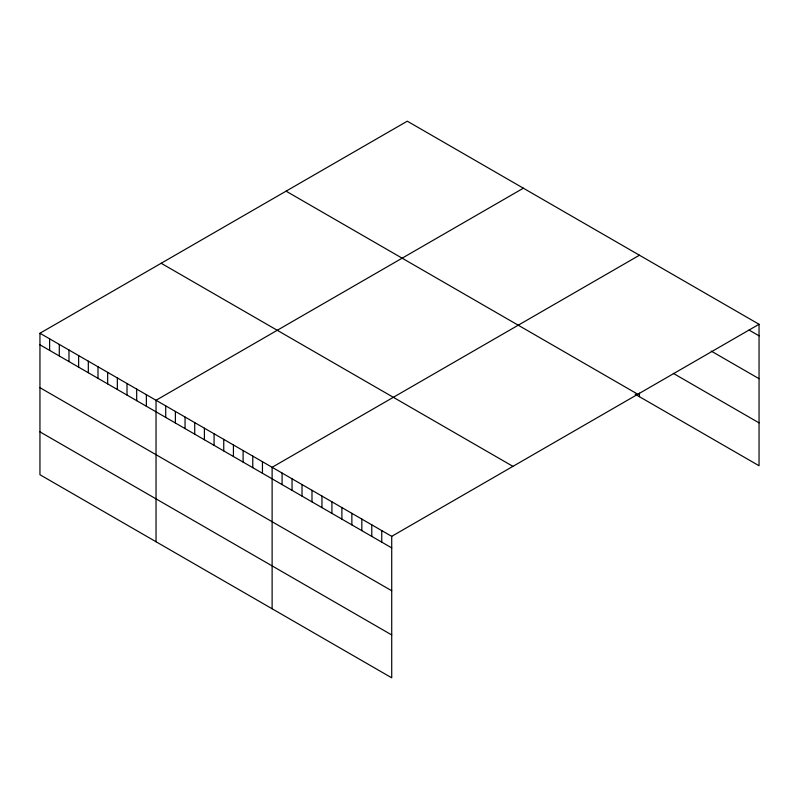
<?xml version="1.0" encoding="UTF-8"?>
<svg xmlns="http://www.w3.org/2000/svg" width="799" height="799" viewBox="0 0 799 799"><rect width="100%" height="100%" fill="white"/><g stroke="black" fill="none" stroke-linecap="round" stroke-linejoin="round"><path stroke-width="1.2" d="M39.95 333.253L391.72 536.349L391.72 677.822L39.95 474.726L39.95 333.253L407.28 121.178L759.05 324.274L759.05 465.747L635.145 394.217M523.365 188.194L156.035 400.269L156.035 541.752M639.45 255.221L272.119 467.295L272.119 608.768M391.72 536.349L759.05 324.274M749.082 330.067L759.05 335.83M711.21 351.081L759.05 378.696M673.337 373.383L759.05 422.871M286.062 191.161L637.832 394.257M161.168 263.271L512.938 466.356M39.95 344.808L391.72 547.894M39.95 387.675L391.72 590.771M39.95 431.85L391.72 634.945M639.45 393.128L639.45 396.694M381.752 530.596L381.752 542.141M371.785 524.833L371.785 536.389M361.827 519.08L361.827 530.636M351.86 513.328L351.86 524.883M341.892 507.575L341.892 519.13M331.925 501.822L331.925 513.377M321.957 496.069L321.957 507.615M311.99 490.306L311.99 501.862M302.022 484.554L302.022 496.109M292.054 478.801L292.054 490.356M282.087 473.048L282.087 484.603M262.452 461.712L262.452 473.258M252.774 456.119L252.774 467.675M243.096 450.536L243.096 462.092M233.428 444.953L233.428 456.509M223.75 439.37L223.75 450.926M214.082 433.787L214.082 445.333M204.404 428.194L204.404 439.75M194.726 422.611L194.726 434.167M185.058 417.028L185.058 428.584M175.381 411.445L175.381 423.001M165.713 405.862L165.713 417.408M146.357 394.686L146.357 406.242M136.689 389.103L136.689 400.659M127.011 383.52L127.011 395.066M117.343 377.927L117.343 389.483M107.665 372.344L107.665 383.9M97.997 366.761L97.997 378.317M88.319 361.178L88.319 372.733M78.642 355.595L78.642 367.141M68.974 350.002L68.974 361.557M59.296 344.419L59.296 355.974M49.628 338.836L49.628 350.391"/></g></svg>
